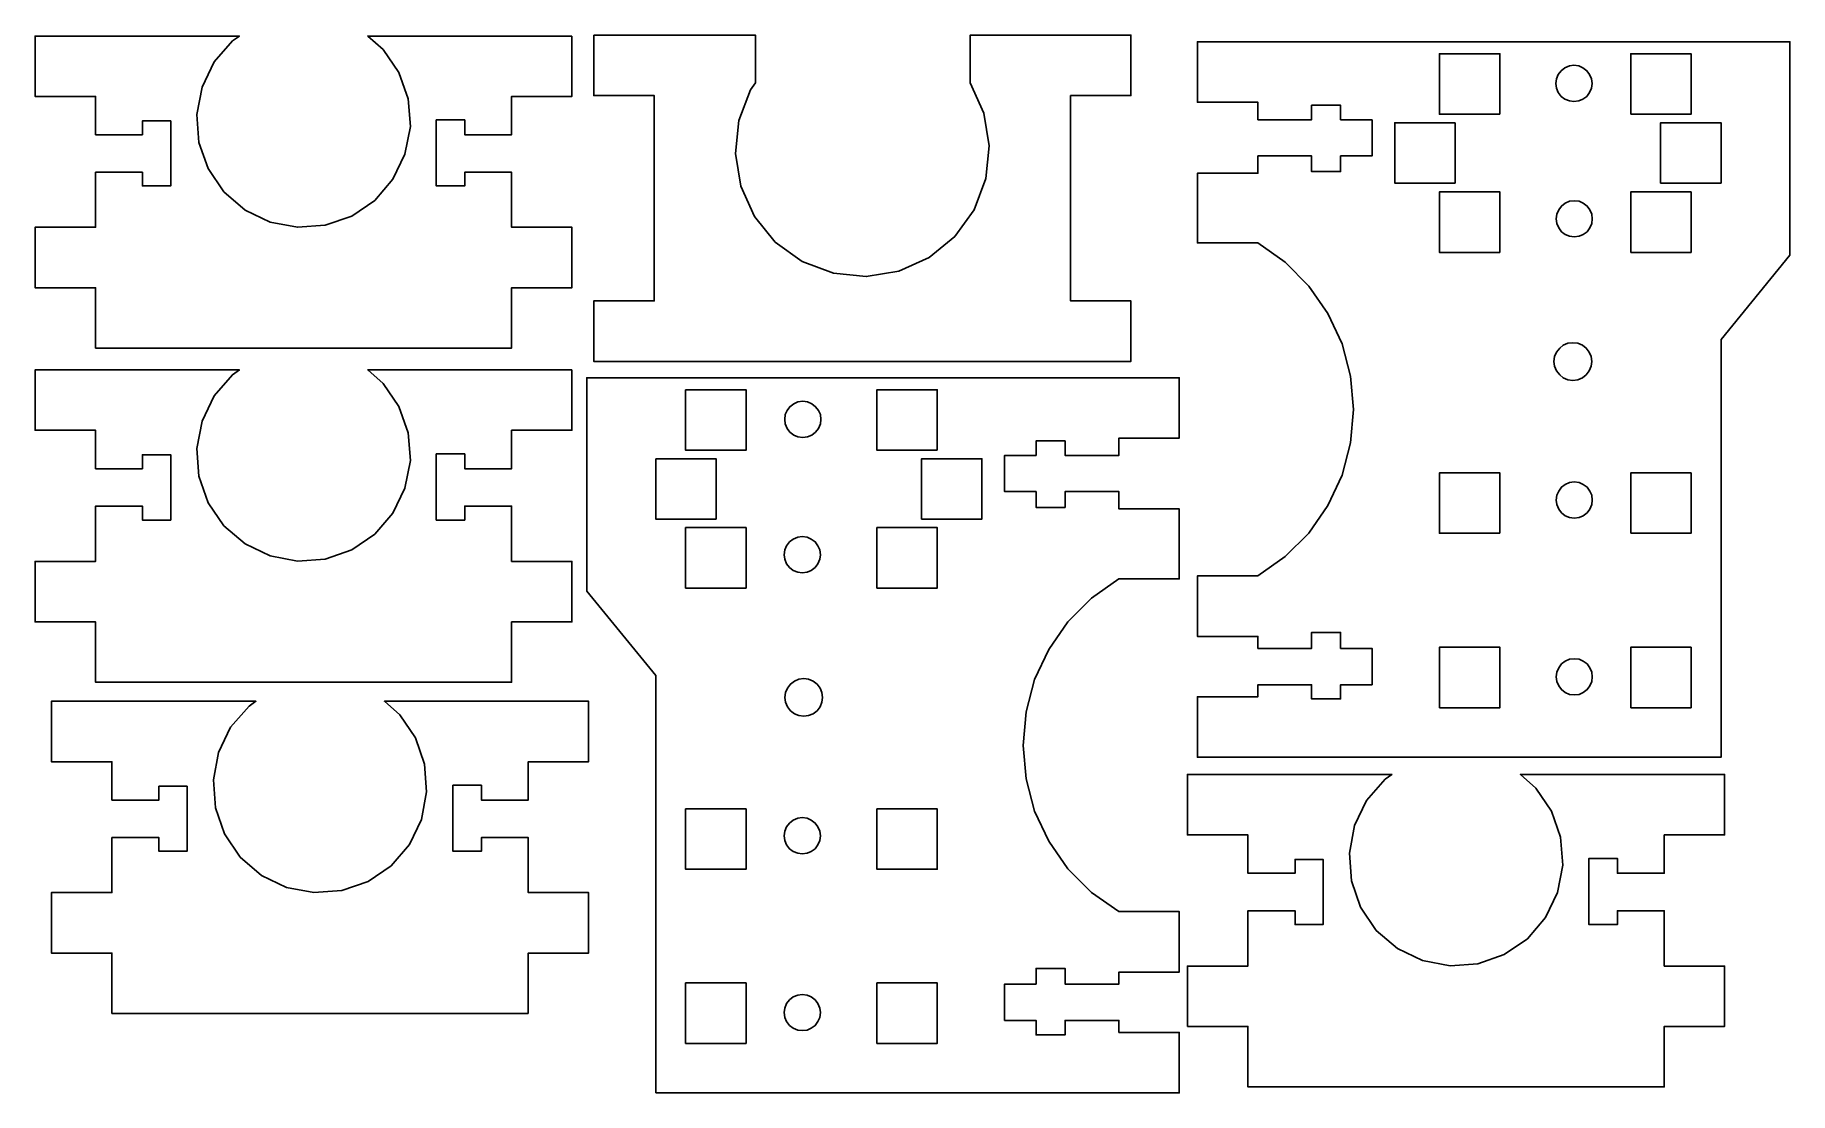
# Model space of a CAD drawing. Extents: x 0 to 145, y 0 to 88.
import ezdxf

# ---------------------------------------------------------------- set-up
doc = ezdxf.new("R2010")
doc.units = 0
doc.header["$MEASUREMENT"] = 0
doc.layers.add('LAY001', color=7, linetype='CONTINUOUS')

msp = doc.modelspace()

# ---------------------------------------------------------------- linework, layer by layer
at = {"layer": 'LAY001', "color": 7}
for points in [[(44.425, 87.45), (27.525, 87.45), (28.8, 86.325), (30.1, 84.425), (30.875, 82.25), (31.05, 79.95), (30.6, 77.675), (29.6, 75.6), (28.1, 73.85), (26.2, 72.55), (24, 71.8), (21.7, 71.625), (19.45, 72.05), (17.375, 73.05), (15.625, 74.55), (14.325, 76.475), (13.55, 78.65), (13.375, 80.95), (13.825, 83.225), (14.825, 85.3), (16.325, 87.05), (16.9, 87.45), (0, 87.45), (0, 82.45), (5, 82.45), (5, 79.275), (8.875, 79.275), (8.875, 80.425), (11.225, 80.425), (11.225, 75.05), (8.875, 75.05), (8.875, 76.175), (5, 76.175), (5, 71.625), (0, 71.625), (0, 66.625), (5, 66.625), (5, 61.625), (13, 61.625), (31.425, 61.625), (39.425, 61.625), (39.425, 66.625), (44.425, 66.625), (44.425, 71.625), (39.425, 71.625), (39.425, 76.175), (35.55, 76.175), (35.55, 75.05), (33.2, 75.05), (33.2, 80.5), (35.55, 80.5), (35.55, 79.275), (39.425, 79.275), (39.425, 82.45), (44.425, 82.45)], [(46.225, 87.525), (46.225, 82.525), (51.225, 82.525), (51.225, 65.525), (46.225, 65.525), (46.225, 60.525), (90.675, 60.525), (90.675, 65.525), (85.675, 65.525), (85.675, 82.525), (90.675, 82.525), (90.675, 87.525), (77.375, 87.525), (77.375, 83.575), (78.5, 81.075), (78.95, 78.375), (78.675, 75.65), (77.7, 73.075), (76.1, 70.85), (73.975, 69.125), (71.475, 68), (68.775, 67.55), (66.05, 67.825), (63.475, 68.8), (61.25, 70.4), (59.525, 72.525), (58.4, 75.025), (57.95, 77.725), (58.225, 80.45), (59.2, 83), (59.6, 83.575), (59.6, 87.525)], [(110.625, 80.525), (108.025, 80.525), (108.025, 81.725), (105.625, 81.725), (105.625, 80.525), (101.175, 80.525), (101.175, 81.975), (96.175, 81.975), (96.175, 86.975), (145.2, 86.975), (145.2, 69.325), (139.5, 62.325), (139.5, 27.775), (96.175, 27.775), (96.175, 32.775), (101.175, 32.775), (101.175, 33.775), (105.625, 33.775), (105.625, 32.6), (108.025, 32.6), (108.025, 33.775), (110.625, 33.775), (110.625, 36.775), (108.025, 36.775), (108.025, 38.1), (105.625, 38.1), (105.625, 36.775), (101.175, 36.775), (101.175, 37.775), (96.175, 37.775), (96.175, 42.775), (101.175, 42.775), (103.425, 44.375), (105.4, 46.325), (106.975, 48.6), (108.15, 51.125), (108.85, 53.8), (109.1, 56.55), (108.85, 59.3), (108.15, 61.975), (106.975, 64.5), (105.4, 66.75), (103.425, 68.725), (101.175, 70.325), (96.175, 70.325), (96.175, 76.1), (101.175, 76.1), (101.175, 77.525), (105.625, 77.525), (105.625, 76.225), (108.025, 76.225), (108.025, 77.525), (110.625, 77.525)], [(121.2, 80.975), (121.2, 85.975), (116.2, 85.975), (116.2, 80.975)], [(132.025, 80.975), (137.025, 80.975), (137.025, 85.975), (132.025, 85.975)], [(128.625, 82.775), (128.775, 83.125), (128.825, 83.525), (128.775, 83.9), (128.625, 84.275), (128.4, 84.575), (128.075, 84.825), (127.725, 84.975), (127.325, 85.025), (126.95, 84.975), (126.575, 84.825), (126.275, 84.575), (126.025, 84.275), (125.875, 83.9), (125.825, 83.525), (125.875, 83.125), (126.025, 82.775), (126.275, 82.45), (126.575, 82.225), (126.95, 82.075), (127.325, 82.025), (127.725, 82.075), (128.075, 82.225), (128.4, 82.45)], [(117.5, 80.275), (112.5, 80.275), (112.5, 75.275), (117.5, 75.275)], [(134.5, 75.275), (139.5, 75.275), (139.5, 80.275), (134.5, 80.275)], [(121.2, 69.55), (121.2, 74.55), (116.2, 74.55), (116.2, 69.55)], [(132.025, 69.55), (137.025, 69.55), (137.025, 74.55), (132.025, 74.55)], [(126.075, 71.575), (126.3, 71.25), (126.6, 71.025), (126.975, 70.875), (127.35, 70.825), (127.75, 70.875), (128.1, 71.025), (128.425, 71.25), (128.65, 71.575), (128.8, 71.925), (128.85, 72.325), (128.8, 72.7), (128.65, 73.075), (128.425, 73.375), (128.1, 73.625), (127.75, 73.775), (127.35, 73.825), (126.975, 73.775), (126.6, 73.625), (126.3, 73.375), (126.075, 73.075), (125.925, 72.7), (125.85, 72.325), (125.925, 71.925)], [(126.45, 59.175), (126.825, 59), (127.25, 58.95), (127.65, 59), (128.025, 59.175), (128.35, 59.425), (128.6, 59.75), (128.75, 60.125), (128.8, 60.525), (128.75, 60.925), (128.6, 61.3), (128.35, 61.625), (128.025, 61.875), (127.65, 62.025), (127.25, 62.075), (126.825, 62.025), (126.45, 61.875), (126.15, 61.625), (125.9, 61.3), (125.725, 60.925), (125.675, 60.525), (125.725, 60.125), (125.9, 59.75), (126.15, 59.425)], [(44.425, 59.825), (27.525, 59.825), (28.8, 58.7), (30.1, 56.8), (30.875, 54.625), (31.05, 52.325), (30.6, 50.05), (29.6, 47.975), (28.1, 46.225), (26.2, 44.925), (24, 44.15), (21.7, 44), (19.45, 44.425), (17.375, 45.425), (15.625, 46.925), (14.325, 48.825), (13.55, 51.025), (13.375, 53.325), (13.825, 55.575), (14.825, 57.675), (16.325, 59.425), (16.9, 59.825), (0, 59.825), (0, 54.825), (5, 54.825), (5, 51.65), (8.875, 51.65), (8.875, 52.8), (11.225, 52.8), (11.225, 47.4), (8.875, 47.4), (8.875, 48.55), (5, 48.55), (5, 43.975), (0, 43.975), (0, 38.975), (5, 38.975), (5, 33.975), (13, 33.975), (31.425, 33.975), (39.425, 33.975), (39.425, 38.975), (44.425, 38.975), (44.425, 43.975), (39.425, 43.975), (39.425, 48.55), (35.55, 48.55), (35.55, 47.4), (33.2, 47.4), (33.2, 52.875), (35.55, 52.875), (35.55, 51.65), (39.425, 51.65), (39.425, 54.825), (44.425, 54.825)], [(51.35, 0), (94.675, 0), (94.675, 5), (89.675, 5), (89.675, 6), (85.225, 6), (85.225, 4.8), (82.825, 4.8), (82.825, 6), (80.225, 6), (80.225, 9), (82.825, 9), (82.825, 10.3), (85.225, 10.3), (85.225, 9), (89.675, 9), (89.675, 10), (94.675, 10), (94.675, 15), (89.675, 15), (87.4, 16.575), (85.45, 18.55), (83.875, 20.825), (82.7, 23.325), (82, 26), (81.75, 28.75), (82, 31.525), (82.7, 34.2), (83.875, 36.7), (85.45, 38.975), (87.4, 40.925), (89.675, 42.525), (94.675, 42.525), (94.675, 48.325), (89.675, 48.325), (89.675, 49.75), (85.225, 49.75), (85.225, 48.45), (82.825, 48.45), (82.825, 49.75), (80.225, 49.75), (80.225, 52.75), (82.825, 52.75), (82.825, 53.95), (85.225, 53.95), (85.225, 52.75), (89.675, 52.75), (89.675, 54.175), (94.675, 54.175), (94.675, 59.175), (45.65, 59.175), (45.65, 41.525), (51.35, 34.525)], [(53.825, 58.175), (58.825, 58.175), (58.825, 53.175), (53.825, 53.175)], [(74.65, 53.175), (69.65, 53.175), (69.65, 58.175), (74.65, 58.175)], [(64.975, 55.35), (64.825, 54.975), (64.575, 54.675), (64.275, 54.425), (63.9, 54.275), (63.525, 54.225), (63.125, 54.275), (62.775, 54.425), (62.45, 54.675), (62.225, 54.975), (62.075, 55.35), (62.025, 55.725), (62.075, 56.125), (62.225, 56.475), (62.45, 56.775), (62.775, 57.025), (63.125, 57.175), (63.525, 57.225), (63.9, 57.175), (64.275, 57.025), (64.575, 56.775), (64.825, 56.475), (64.975, 56.125), (65.025, 55.725)], [(51.35, 52.475), (56.35, 52.475), (56.35, 47.475), (51.35, 47.475)], [(73.35, 47.475), (73.35, 52.475), (78.35, 52.475), (78.35, 47.475)], [(121.2, 46.3), (121.2, 51.3), (116.2, 51.3), (116.2, 46.3)], [(132.025, 46.3), (137.025, 46.3), (137.025, 51.3), (132.025, 51.3)], [(128.65, 48.3), (128.8, 48.675), (128.85, 49.05), (128.8, 49.45), (128.65, 49.8), (128.425, 50.125), (128.1, 50.35), (127.75, 50.5), (127.35, 50.55), (126.975, 50.5), (126.6, 50.35), (126.3, 50.125), (126.075, 49.8), (125.925, 49.45), (125.85, 49.05), (125.925, 48.675), (126.075, 48.3), (126.3, 48), (126.6, 47.75), (126.975, 47.6), (127.35, 47.55), (127.75, 47.6), (128.1, 47.75), (128.425, 48)], [(53.825, 46.775), (58.825, 46.775), (58.825, 41.775), (53.825, 41.775)], [(69.65, 46.775), (74.65, 46.775), (74.65, 41.775), (69.65, 41.775)], [(62.025, 44.925), (62.175, 45.275), (62.425, 45.6), (62.725, 45.825), (63.1, 45.975), (63.475, 46.025), (63.875, 45.975), (64.225, 45.825), (64.55, 45.6), (64.775, 45.275), (64.925, 44.925), (64.975, 44.525), (64.925, 44.15), (64.775, 43.775), (64.55, 43.475), (64.225, 43.225), (63.875, 43.075), (63.475, 43.025), (63.1, 43.075), (62.725, 43.225), (62.425, 43.475), (62.175, 43.775), (62.025, 44.15), (61.975, 44.525)], [(116.2, 31.875), (121.2, 31.875), (121.2, 36.875), (116.2, 36.875)], [(132.025, 31.875), (137.025, 31.875), (137.025, 36.875), (132.025, 36.875)], [(125.925, 34.05), (126.075, 33.675), (126.3, 33.375), (126.6, 33.125), (126.975, 32.975), (127.35, 32.925), (127.75, 32.975), (128.1, 33.125), (128.425, 33.375), (128.65, 33.675), (128.8, 34.05), (128.85, 34.425), (128.8, 34.825), (128.65, 35.175), (128.425, 35.5), (128.1, 35.725), (127.75, 35.875), (127.35, 35.925), (126.975, 35.875), (126.6, 35.725), (126.3, 35.5), (126.075, 35.175), (125.925, 34.825), (125.85, 34.425)], [(63.6, 34.275), (64, 34.225), (64.375, 34.075), (64.7, 33.825), (64.95, 33.5), (65.1, 33.125), (65.15, 32.725), (65.1, 32.325), (64.95, 31.95), (64.7, 31.625), (64.375, 31.375), (64, 31.225), (63.6, 31.175), (63.2, 31.225), (62.825, 31.375), (62.5, 31.625), (62.25, 31.95), (62.1, 32.325), (62.05, 32.725), (62.1, 33.125), (62.25, 33.5), (62.5, 33.825), (62.825, 34.075), (63.2, 34.225)], [(40.8, 6.575), (40.8, 11.575), (45.8, 11.575), (45.8, 16.575), (40.8, 16.575), (40.8, 21.125), (36.925, 21.125), (36.925, 20), (34.575, 20), (34.575, 25.45), (36.925, 25.45), (36.925, 24.225), (40.8, 24.225), (40.8, 27.4), (45.8, 27.4), (45.8, 32.4), (28.9, 32.4), (30.175, 31.275), (31.475, 29.375), (32.225, 27.2), (32.4, 24.9), (31.975, 22.625), (30.975, 20.55), (29.475, 18.8), (27.55, 17.5), (25.375, 16.75), (23.075, 16.575), (20.8, 17), (18.725, 18), (16.975, 19.5), (15.675, 21.425), (14.925, 23.6), (14.75, 25.9), (15.175, 28.175), (16.175, 30.25), (17.7, 32), (18.275, 32.4), (1.35, 32.4), (1.35, 27.4), (6.35, 27.4), (6.35, 24.225), (10.25, 24.225), (10.25, 25.375), (12.575, 25.375), (12.575, 20), (10.25, 20), (10.25, 21.125), (6.35, 21.125), (6.35, 16.575), (1.35, 16.575), (1.35, 11.575), (6.35, 11.575), (6.35, 6.575), (14.35, 6.575), (32.8, 6.575)], [(95.35, 5.5), (100.35, 5.5), (100.35, 0.5), (108.35, 0.5), (126.8, 0.5), (134.8, 0.5), (134.8, 5.5), (139.8, 5.5), (139.8, 10.5), (134.8, 10.5), (134.8, 15.075), (130.925, 15.075), (130.925, 13.925), (128.575, 13.925), (128.575, 19.4), (130.925, 19.4), (130.925, 18.175), (134.8, 18.175), (134.8, 21.35), (139.8, 21.35), (139.8, 26.35), (122.9, 26.35), (124.175, 25.225), (125.475, 23.325), (126.225, 21.15), (126.4, 18.85), (125.975, 16.575), (124.975, 14.5), (123.475, 12.75), (121.55, 11.45), (119.375, 10.675), (117.075, 10.525), (114.8, 10.95), (112.725, 11.95), (110.975, 13.45), (109.675, 15.375), (108.925, 17.55), (108.75, 19.85), (109.175, 22.125), (110.175, 24.2), (111.7, 25.95), (112.275, 26.35), (95.35, 26.35), (95.35, 21.35), (100.35, 21.35), (100.35, 18.175), (104.25, 18.175), (104.25, 19.325), (106.575, 19.325), (106.575, 13.925), (104.25, 13.925), (104.25, 15.075), (100.35, 15.075), (100.35, 10.5), (95.35, 10.5)], [(95.35, 5.5), (100.35, 5.5), (100.35, 0.5), (108.35, 0.5), (126.8, 0.5), (134.8, 0.5), (134.8, 5.5), (139.8, 5.5), (139.8, 10.5), (134.8, 10.5), (134.8, 15.075), (130.925, 15.075), (130.925, 13.925), (128.575, 13.925), (128.575, 19.4), (130.925, 19.4), (130.925, 18.175), (134.8, 18.175), (134.8, 21.35), (139.8, 21.35), (139.8, 26.35), (122.9, 26.35), (124.175, 25.225), (125.475, 23.325), (126.225, 21.15), (126.4, 18.85), (125.975, 16.575), (124.975, 14.5), (123.475, 12.75), (121.55, 11.45), (119.375, 10.675), (117.075, 10.525), (114.8, 10.95), (112.725, 11.95), (110.975, 13.45), (109.675, 15.375), (108.925, 17.55), (108.75, 19.85), (109.175, 22.125), (110.175, 24.2), (111.7, 25.95), (112.275, 26.35), (95.35, 26.35), (95.35, 21.35), (100.35, 21.35), (100.35, 18.175), (104.25, 18.175), (104.25, 19.325), (106.575, 19.325), (106.575, 13.925), (104.25, 13.925), (104.25, 15.075), (100.35, 15.075), (100.35, 10.5), (95.35, 10.5)], [(58.825, 23.5), (58.825, 18.5), (53.825, 18.5), (53.825, 23.5)], [(69.65, 23.5), (74.65, 23.5), (74.65, 18.5), (69.65, 18.5)], [(63.475, 22.775), (63.875, 22.725), (64.225, 22.575), (64.55, 22.325), (64.775, 22.025), (64.925, 21.65), (64.975, 21.275), (64.925, 20.875), (64.775, 20.525), (64.55, 20.2), (64.225, 19.975), (63.875, 19.825), (63.475, 19.775), (63.1, 19.825), (62.725, 19.975), (62.425, 20.2), (62.175, 20.525), (62.025, 20.875), (61.975, 21.275), (62.025, 21.65), (62.175, 22.025), (62.425, 22.325), (62.725, 22.575), (63.1, 22.725)], [(58.825, 9.1), (58.825, 4.1), (53.825, 4.1), (53.825, 9.1)], [(69.65, 9.1), (74.65, 9.1), (74.65, 4.1), (69.65, 4.1)], [(64.925, 7.025), (64.975, 6.65), (64.925, 6.25), (64.775, 5.9), (64.55, 5.575), (64.225, 5.35), (63.875, 5.2), (63.475, 5.15), (63.1, 5.2), (62.725, 5.35), (62.425, 5.575), (62.175, 5.9), (62.025, 6.25), (61.975, 6.65), (62.025, 7.025), (62.175, 7.4), (62.425, 7.7), (62.725, 7.95), (63.1, 8.1), (63.475, 8.15), (63.875, 8.1), (64.225, 7.95), (64.55, 7.7), (64.775, 7.4)]]:
    msp.add_lwpolyline(points, close=True, dxfattribs=at)

doc.saveas('drawing.dxf')
